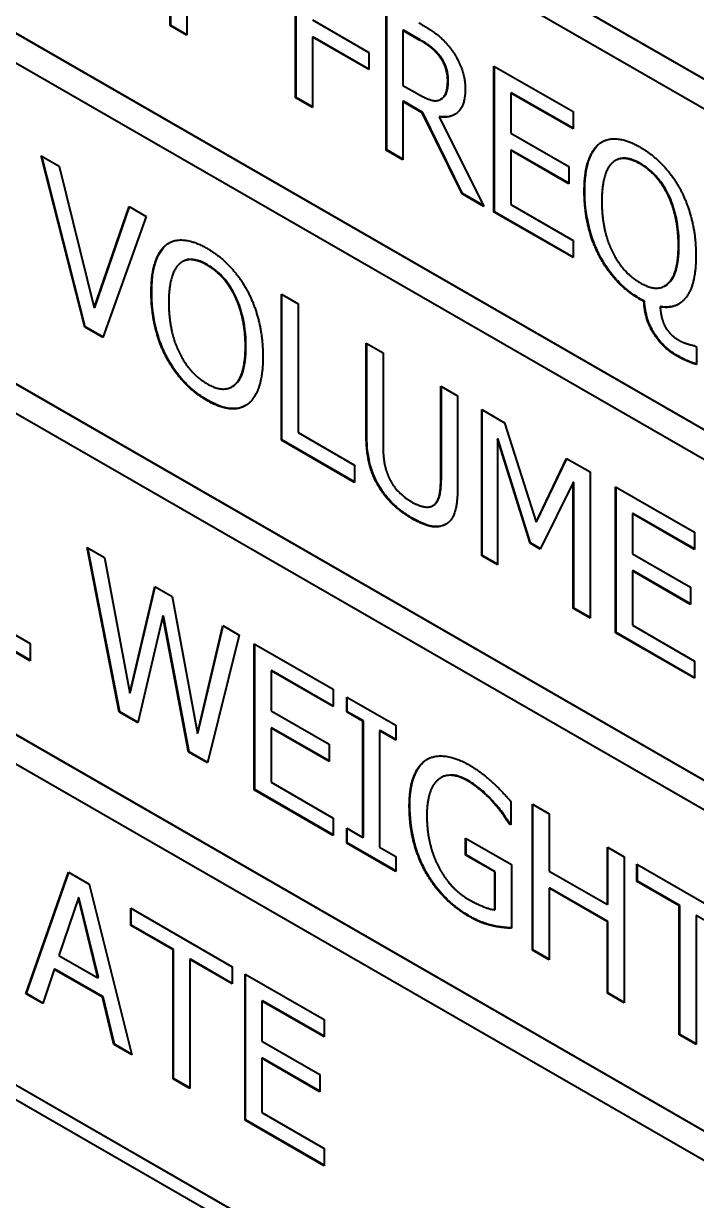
# Model space of a CAD drawing. Header units: millimetres. Extents: x 0 to 4756, y 0 to 3364.
# Drawn here: x 3933.24 to 3937.95, y 2676.1 to 2684.33 of the extents above; entities that cross this region are included whole.
import ezdxf

# ---------------------------------------------------------------- set-up
doc = ezdxf.new("R2010")
doc.units = ezdxf.units.MM
doc.header["$LTSCALE"] = 4
doc.layers.add('가시적인 것(ISO)', color=3, linetype='Continuous', lineweight=40)
doc.layers.add('가시적인 좁은 것(ISO)', color=3, linetype='Continuous', lineweight=35)

msp = doc.modelspace()

# ---------------------------------------------------------------- linework, layer by layer
at = {"layer": '가시적인 것(ISO)'}
for p, q in [((3944.7868, 2680.0339), (3929.0537, 2689.094)), ((3929.0572, 2689.096), (3944.7868, 2680.0379)), ((3929.0537, 2688.8896), (3944.7868, 2679.8295)), ((3944.7868, 2677.5812), (3929.0537, 2686.6413)), ((3929.0572, 2686.6434), (3944.7868, 2677.5853)), ((3929.0537, 2686.4369), (3944.7868, 2677.3768)), ((3935.144, 2683.8116), (3935.144, 2684.8335)), ((3935.1475, 2683.8137), (3935.1475, 2684.8315)), ((3934.2666, 2684.3169), (3934.2666, 2684.755)), ((3934.2701, 2684.3189), (3934.2701, 2684.757)), ((3934.384, 2684.7014), (3934.384, 2684.2493)), ((3935.7779, 2683.4466), (3935.7779, 2684.4685)), ((3935.7814, 2683.4486), (3935.7814, 2684.4665)), ((3934.2701, 2684.3189), (3934.2666, 2684.3169)), ((3934.384, 2684.2493), (3934.2666, 2684.3169)), ((3934.384, 2684.2533), (3934.2701, 2684.3189)), ((3935.2615, 2684.3568), (3935.6554, 2684.1299)), ((3935.265, 2684.2379), (3935.2615, 2684.2359)), ((3935.6554, 2684.009), (3935.2615, 2684.2359)), ((3935.2615, 2684.2359), (3935.2615, 2683.744)), ((3935.6554, 2684.0131), (3935.265, 2684.2379)), ((3935.8989, 2684.2853), (3935.8954, 2684.2833)), ((3936.0121, 2684.216), (3935.8954, 2684.2833)), ((3935.8954, 2684.2833), (3935.8954, 2683.899)), ((3936.0157, 2684.2181), (3935.8989, 2684.2853)), ((3944.7868, 2675.1286), (3929.0537, 2684.1887)), ((3929.0572, 2684.1907), (3944.7868, 2675.1327)), ((3935.6554, 2684.1299), (3935.6554, 2684.009)), ((3929.0537, 2683.9843), (3944.7868, 2674.9242)), ((3936.5321, 2683.0122), (3936.5321, 2684.0342)), ((3936.5321, 2684.0342), (3937.0851, 2683.7157)), ((3936.5357, 2683.0143), (3936.5357, 2684.0321)), ((3935.8954, 2683.899), (3935.9985, 2683.8396)), ((3935.1475, 2683.8137), (3935.144, 2683.8116)), ((3935.2615, 2683.744), (3935.144, 2683.8116)), ((3935.2615, 2683.748), (3935.1475, 2683.8137)), ((3936.1582, 2683.8006), (3936.1581, 2683.8005)), ((3936.1646, 2683.8042), (3936.1611, 2683.8022)), ((3936.6531, 2683.8477), (3936.6496, 2683.8456)), ((3937.0851, 2683.5948), (3936.6496, 2683.8456)), ((3936.6496, 2683.8456), (3936.6496, 2683.5657)), ((3937.0851, 2683.5989), (3936.6531, 2683.8477)), ((3935.8989, 2683.7876), (3935.8954, 2683.7855)), ((3936.03, 2683.708), (3935.8954, 2683.7855)), ((3935.8954, 2683.7855), (3935.8954, 2683.3789)), ((3936.0336, 2683.71), (3935.8989, 2683.7876)), ((3937.0851, 2683.7157), (3937.0851, 2683.5948)), ((3936.0336, 2683.71), (3936.03, 2683.708)), ((3936.3094, 2683.1405), (3936.03, 2683.708)), ((3936.3129, 2683.1426), (3936.0336, 2683.71)), ((3936.151, 2683.6805), (3936.1475, 2683.6785)), ((3936.1475, 2683.6785), (3936.4619, 2683.0527)), ((3936.6496, 2683.5657), (3937.0557, 2683.3318)), ((3933.6685, 2682.2087), (3933.3641, 2683.4059)), ((3933.3641, 2683.4059), (3933.4901, 2683.3333)), ((3933.672, 2682.2107), (3933.3688, 2683.4032)), ((3935.7814, 2683.4486), (3935.7779, 2683.4466)), ((3935.8954, 2683.3789), (3935.7779, 2683.4466)), ((3935.8954, 2683.383), (3935.7814, 2683.4486)), ((3936.6531, 2683.4468), (3936.6496, 2683.4448)), ((3937.0557, 2683.2109), (3936.6496, 2683.4448)), ((3936.6496, 2683.4448), (3936.6496, 2683.0655)), ((3937.0557, 2683.215), (3936.6531, 2683.4468)), ((3933.4901, 2683.3333), (3933.7351, 2682.3434)), ((3937.0557, 2683.3318), (3937.0557, 2683.2109)), ((3937.3851, 2683.375), (3937.3815, 2683.373)), ((3936.3129, 2683.1426), (3936.3094, 2683.1405)), ((3936.4619, 2683.0527), (3936.3094, 2683.1405)), ((3936.4591, 2683.0584), (3936.3129, 2683.1426)), ((3936.6496, 2683.0655), (3937.0851, 2682.8147)), ((3933.7351, 2682.3434), (3933.98, 2683.0512)), ((3933.7386, 2682.3454), (3933.9824, 2683.0498)), ((3934.0997, 2682.9823), (3933.7953, 2682.1357)), ((3933.98, 2683.0512), (3934.0997, 2682.9823)), ((3936.5357, 2683.0143), (3936.5321, 2683.0122)), ((3937.0851, 2682.6938), (3936.5321, 2683.0122)), ((3937.0851, 2682.6979), (3936.5357, 2683.0143)), ((3937.0851, 2682.8147), (3937.0851, 2682.6938)), ((3934.2436, 2682.7867), (3934.2401, 2682.7847)), ((3934.3552, 2682.6672), (3934.3517, 2682.6651)), ((3937.7319, 2682.4986), (3937.7284, 2682.4966)), ((3935.0444, 2681.4163), (3935.0444, 2682.4382)), ((3935.0444, 2682.4382), (3935.1619, 2682.3706)), ((3935.048, 2681.4183), (3935.048, 2682.4362)), ((3937.5815, 2682.3864), (3937.5543, 2682.4021)), ((3937.585, 2682.3885), (3937.5578, 2682.4041)), ((3933.7386, 2682.3454), (3933.7351, 2682.3434)), ((3935.1619, 2682.3706), (3935.1619, 2681.4696)), ((3937.585, 2682.3885), (3937.5815, 2682.3864)), ((3937.6982, 2682.3523), (3937.6947, 2682.3502)), ((3933.672, 2682.2107), (3933.6685, 2682.2087)), ((3933.7953, 2682.1357), (3933.6685, 2682.2087)), ((3933.7965, 2682.139), (3933.672, 2682.2107)), ((3935.6382, 2681.4586), (3935.6382, 2682.0963)), ((3935.6382, 2682.0963), (3935.7557, 2682.0287)), ((3935.6418, 2681.4607), (3935.6418, 2682.0943)), ((3937.9325, 2682.0791), (3937.9482, 2682.0701)), ((3937.9482, 2682.0701), (3937.9482, 2681.9467)), ((3935.7557, 2682.0287), (3935.7557, 2681.391)), ((3934.7024, 2681.7923), (3934.6989, 2681.7903)), ((3936.1604, 2681.1546), (3936.1604, 2681.7956)), ((3936.1604, 2681.7956), (3936.2779, 2681.728)), ((3936.1639, 2681.1567), (3936.1639, 2681.7936)), ((3944.7868, 2672.6759), (3929.0537, 2681.736)), ((3929.0572, 2681.7381), (3944.7868, 2672.68)), ((3936.2779, 2681.728), (3936.2779, 2681.0903)), ((3936.4462, 2681.631), (3936.6066, 2681.5386)), ((3936.4462, 2680.6091), (3936.4462, 2681.631)), ((3936.4497, 2680.6111), (3936.4497, 2681.629)), ((3929.0537, 2681.5317), (3944.7868, 2672.4716)), ((3936.6066, 2681.5386), (3936.8272, 2680.8427)), ((3935.048, 2681.4183), (3935.0444, 2681.4163)), ((3935.5566, 2681.1214), (3935.0444, 2681.4163)), ((3935.5566, 2681.1255), (3935.048, 2681.4183)), ((3935.1619, 2681.4696), (3935.5566, 2681.2423)), ((3936.5593, 2681.4283), (3936.5558, 2681.4263)), ((3936.7843, 2680.696), (3936.5558, 2681.4263)), ((3936.5558, 2681.4263), (3936.5558, 2680.546)), ((3936.7878, 2680.698), (3936.5593, 2681.4283)), ((3936.8272, 2680.8427), (3937.0407, 2681.2887)), ((3936.8308, 2680.8447), (3937.0427, 2681.2875)), ((3937.0407, 2681.2887), (3937.204, 2681.1946)), ((3935.5566, 2681.2423), (3935.5566, 2681.1214)), ((3937.204, 2681.1946), (3937.204, 2680.1727)), ((3937.0865, 2681.1207), (3936.8559, 2680.6547)), ((3937.0901, 2681.1227), (3937.0865, 2681.1207)), ((3937.0865, 2680.2403), (3937.0865, 2681.1207)), ((3937.0901, 2680.2424), (3937.0901, 2681.1227)), ((3937.3831, 2680.0696), (3937.3831, 2681.0915)), ((3937.3831, 2681.0915), (3937.936, 2680.7731)), ((3937.3866, 2680.0716), (3937.3866, 2681.0895)), ((3936.1081, 2680.9606), (3936.1045, 2680.9585)), ((3936.8308, 2680.8447), (3936.8272, 2680.8427)), ((3937.5041, 2680.905), (3937.5005, 2680.903)), ((3937.936, 2680.6522), (3937.5005, 2680.903)), ((3937.5005, 2680.903), (3937.5005, 2680.623)), ((3937.936, 2680.6562), (3937.5041, 2680.905)), ((3937.936, 2680.7731), (3937.936, 2680.6522)), ((3936.7878, 2680.698), (3936.7843, 2680.696)), ((3936.8559, 2680.6547), (3936.7843, 2680.696)), ((3936.8575, 2680.6579), (3936.7878, 2680.698)), ((3933.9106, 2679.5144), (3933.6849, 2680.6663)), ((3933.6849, 2680.6663), (3933.806, 2680.5966)), ((3933.9141, 2679.5165), (3933.6894, 2680.6637)), ((3933.806, 2680.5966), (3933.9836, 2679.6471)), ((3936.4497, 2680.6111), (3936.4462, 2680.6091)), ((3936.5558, 2680.546), (3936.4462, 2680.6091)), ((3936.5558, 2680.5501), (3936.4497, 2680.6111)), ((3937.5005, 2680.623), (3937.9067, 2680.3892)), ((3937.5041, 2680.5042), (3937.5005, 2680.5021)), ((3937.9067, 2680.2683), (3937.5005, 2680.5021)), ((3937.5005, 2680.5021), (3937.5005, 2680.1228)), ((3937.9067, 2680.2723), (3937.5041, 2680.5042)), ((3933.9836, 2679.6471), (3934.1598, 2680.3928)), ((3933.9872, 2679.6491), (3934.1625, 2680.3913)), ((3934.1598, 2680.3928), (3934.2795, 2680.3239)), ((3937.9067, 2680.3892), (3937.9067, 2680.2683)), ((3934.2795, 2680.3239), (3934.4571, 2679.3645)), ((3932.892, 2680.2219), (3933.2867, 2679.9946)), ((3934.2157, 2680.1867), (3934.0409, 2679.4394)), ((3934.2192, 2680.1888), (3934.2157, 2680.1867)), ((3934.3955, 2679.2352), (3934.2157, 2680.1867)), ((3934.399, 2679.2372), (3934.2192, 2680.1888)), ((3937.0901, 2680.2424), (3937.0865, 2680.2403)), ((3937.204, 2680.1727), (3937.0865, 2680.2403)), ((3937.204, 2680.1768), (3937.0901, 2680.2424)), ((3933.2867, 2679.8737), (3932.7746, 2680.1686)), ((3933.2867, 2679.8778), (3932.7781, 2680.1706)), ((3934.4571, 2679.3645), (3934.634, 2680.1198)), ((3934.4606, 2679.3665), (3934.6367, 2680.1182)), ((3934.634, 2680.1198), (3934.7493, 2680.0533)), ((3937.5005, 2680.1228), (3937.936, 2679.8721)), ((3934.7493, 2680.0533), (3934.5273, 2679.1593)), ((3937.3866, 2680.0716), (3937.3831, 2680.0696)), ((3937.936, 2679.7511), (3937.3831, 2680.0696)), ((3937.936, 2679.7552), (3937.3866, 2680.0716)), ((3933.2867, 2679.9946), (3933.2867, 2679.8737)), ((3934.8546, 2678.9708), (3934.8546, 2679.9927)), ((3934.8546, 2679.9927), (3935.4076, 2679.6743)), ((3934.8582, 2678.9728), (3934.8582, 2679.9907)), ((3937.936, 2679.8721), (3937.936, 2679.7511)), ((3934.9756, 2679.8062), (3934.9721, 2679.8042)), ((3935.4076, 2679.5534), (3934.9721, 2679.8042)), ((3934.9721, 2679.8042), (3934.9721, 2679.5242)), ((3935.4076, 2679.5574), (3934.9756, 2679.8062)), ((3933.9872, 2679.6491), (3933.9836, 2679.6471)), ((3935.4076, 2679.6743), (3935.4076, 2679.5534)), ((3935.5021, 2679.5155), (3935.5021, 2679.6198)), ((3935.5021, 2679.6198), (3935.8445, 2679.4227)), ((3935.5057, 2679.5175), (3935.5057, 2679.6178)), ((3934.9721, 2679.5242), (3935.3782, 2679.2904)), ((3935.5057, 2679.5175), (3935.5021, 2679.5155)), ((3935.6181, 2679.4528), (3935.5057, 2679.5175)), ((3933.9141, 2679.5165), (3933.9106, 2679.5144)), ((3934.0409, 2679.4394), (3933.9106, 2679.5144)), ((3934.0418, 2679.4429), (3933.9141, 2679.5165)), ((3935.6146, 2679.4507), (3935.5021, 2679.5155)), ((3935.6181, 2679.4528), (3935.6146, 2679.4507)), ((3935.6146, 2678.6375), (3935.6146, 2679.4507)), ((3935.6181, 2678.6395), (3935.6181, 2679.4528)), ((3934.4606, 2679.3665), (3934.4571, 2679.3645)), ((3934.9756, 2679.4054), (3934.9721, 2679.4033)), ((3934.9721, 2679.4033), (3934.9721, 2679.024)), ((3935.3782, 2679.1695), (3934.9721, 2679.4033)), ((3935.3782, 2679.1735), (3934.9756, 2679.4054)), ((3935.7356, 2679.3851), (3935.7321, 2679.3831)), ((3935.8445, 2679.3183), (3935.7321, 2679.3831)), ((3935.7321, 2679.3831), (3935.7321, 2678.5698)), ((3935.8445, 2679.3224), (3935.7356, 2679.3851)), ((3935.8445, 2679.4227), (3935.8445, 2679.3183)), ((3944.7868, 2670.2233), (3929.0537, 2679.2834)), ((3929.0572, 2679.2854), (3944.7868, 2670.2274)), ((3935.3782, 2679.2904), (3935.3782, 2679.1695)), ((3944.8752, 2670.0702), (3928.9653, 2679.2321)), ((3934.399, 2679.2372), (3934.3955, 2679.2352)), ((3934.5273, 2679.1593), (3934.3955, 2679.2352)), ((3934.5282, 2679.1628), (3934.399, 2679.2372)), ((3934.9721, 2679.024), (3935.4076, 2678.7733)), ((3936.1644, 2679.0574), (3936.1608, 2679.0554)), ((3934.8582, 2678.9728), (3934.8546, 2678.9708)), ((3935.4076, 2678.6523), (3934.8546, 2678.9708)), ((3935.4076, 2678.6564), (3934.8582, 2678.9728)), ((3936.5321, 2678.8834), (3936.5286, 2678.8813)), ((3936.6503, 2678.8891), (3936.6503, 2678.7251)), ((3936.8015, 2677.8497), (3936.8015, 2678.8716)), ((3936.8015, 2678.8716), (3936.9189, 2678.804)), ((3936.805, 2677.8517), (3936.805, 2678.8696)), ((3936.9189, 2678.804), (3936.9189, 2678.4031)), ((3935.4076, 2678.7733), (3935.4076, 2678.6523)), ((3935.5021, 2678.5979), (3935.5021, 2678.7022)), ((3935.5021, 2678.7022), (3935.6146, 2678.6375)), ((3935.5057, 2678.5999), (3935.5057, 2678.7002)), ((3936.6438, 2678.7329), (3936.6403, 2678.7309)), ((3936.6503, 2678.7251), (3936.6403, 2678.7309)), ((3936.6503, 2678.7292), (3936.6438, 2678.7329)), ((3935.6181, 2678.6395), (3935.6146, 2678.6375)), ((3936.333, 2678.5145), (3936.333, 2678.6337)), ((3936.333, 2678.6337), (3936.6539, 2678.4489)), ((3936.3365, 2678.5165), (3936.3365, 2678.6317)), ((3935.5057, 2678.5999), (3935.5021, 2678.5979)), ((3935.8445, 2678.4007), (3935.5021, 2678.5979)), ((3935.8445, 2678.4048), (3935.5057, 2678.5999)), ((3935.7321, 2678.5698), (3935.8445, 2678.5051)), ((3937.3258, 2678.1689), (3937.3258, 2678.5697)), ((3937.3258, 2678.5697), (3937.4432, 2678.502)), ((3937.3293, 2678.1709), (3937.3293, 2678.5676)), ((3935.8445, 2678.5051), (3935.8445, 2678.4007)), ((3936.3365, 2678.5165), (3936.333, 2678.5145)), ((3936.5379, 2678.3965), (3936.333, 2678.5145)), ((3936.5414, 2678.3985), (3936.3365, 2678.5165)), ((3936.6539, 2678.4489), (3936.6539, 2678.0025)), ((3937.4432, 2678.502), (3937.4432, 2677.4801)), ((3937.5321, 2678.33), (3937.5321, 2678.4509)), ((3937.5321, 2678.4509), (3938.2426, 2678.0417)), ((3937.5356, 2678.332), (3937.5356, 2678.4488)), ((3933.2566, 2677.5439), (3933.5546, 2678.3942)), ((3933.2601, 2677.5459), (3933.5569, 2678.3929)), ((3933.5546, 2678.3942), (3933.6993, 2678.3109)), ((3936.5414, 2678.3985), (3936.5379, 2678.3965)), ((3936.5379, 2678.1323), (3936.5379, 2678.3965)), ((3936.5414, 2678.1343), (3936.5414, 2678.3985)), ((3936.9189, 2678.4031), (3937.3258, 2678.1689)), ((3933.6993, 2678.3109), (3933.9972, 2677.1174)), ((3936.9225, 2678.2843), (3936.9189, 2678.2822)), ((3937.3258, 2678.0479), (3936.9189, 2678.2822)), ((3936.9189, 2678.2822), (3936.9189, 2677.782)), ((3937.3293, 2678.05), (3936.9225, 2678.2843)), ((3937.5356, 2678.332), (3937.5321, 2678.33)), ((3937.8286, 2678.1592), (3937.5321, 2678.33)), ((3937.8321, 2678.1612), (3937.5356, 2678.332)), ((3933.6241, 2678.2151), (3933.488, 2677.8123)), ((3933.6276, 2678.2171), (3933.6241, 2678.2151)), ((3933.7609, 2677.6551), (3933.6241, 2678.2151)), ((3933.7644, 2677.6572), (3933.6276, 2678.2171)), ((3933.9908, 2678.0221), (3933.9908, 2678.143)), ((3933.9908, 2678.143), (3934.7013, 2677.7338)), ((3933.9943, 2678.0241), (3933.9943, 2678.141)), ((3936.5414, 2678.1343), (3936.5379, 2678.1323)), ((3937.3293, 2678.1709), (3937.3258, 2678.1689)), ((3937.8321, 2678.1612), (3937.8286, 2678.1592)), ((3937.8286, 2677.2582), (3937.8286, 2678.1592)), ((3937.8321, 2677.2602), (3937.8321, 2678.1612)), ((3937.3293, 2678.05), (3937.3258, 2678.0479)), ((3937.3258, 2677.5477), (3937.3258, 2678.0479)), ((3937.3293, 2677.5498), (3937.3293, 2678.05)), ((3937.9496, 2678.0936), (3937.9461, 2678.0916)), ((3937.9461, 2678.0916), (3937.9461, 2677.1905)), ((3938.2426, 2677.9208), (3937.9461, 2678.0916)), ((3933.9943, 2678.0241), (3933.9908, 2678.0221)), ((3934.2873, 2677.8513), (3933.9908, 2678.0221)), ((3934.2909, 2677.8534), (3933.9943, 2678.0241)), ((3933.488, 2677.8123), (3933.7609, 2677.6551)), ((3934.2909, 2677.8534), (3934.2873, 2677.8513)), ((3934.2873, 2676.9503), (3934.2873, 2677.8513)), ((3934.2909, 2676.9524), (3934.2909, 2677.8534)), ((3936.805, 2677.8517), (3936.8015, 2677.8497)), ((3936.9189, 2677.782), (3936.8015, 2677.8497)), ((3936.9189, 2677.7861), (3936.805, 2677.8517)), ((3933.4557, 2677.7149), (3933.3755, 2677.4754)), ((3933.4593, 2677.717), (3933.4557, 2677.7149)), ((3933.7931, 2677.5206), (3933.4557, 2677.7149)), ((3933.7966, 2677.5227), (3933.4593, 2677.717)), ((3934.4083, 2677.7857), (3934.4048, 2677.7837)), ((3934.4048, 2677.7837), (3934.4048, 2676.8827)), ((3934.7013, 2677.6129), (3934.4048, 2677.7837)), ((3934.7013, 2677.617), (3934.4083, 2677.7857)), ((3934.7013, 2677.7338), (3934.7013, 2677.6129)), ((3933.7644, 2677.6572), (3933.7609, 2677.6551)), ((3934.7909, 2676.6604), (3934.7909, 2677.6823)), ((3934.7909, 2677.6823), (3935.3438, 2677.3639)), ((3934.7944, 2676.6624), (3934.7944, 2677.6803)), ((3933.2601, 2677.5459), (3933.2566, 2677.5439)), ((3933.3755, 2677.4754), (3933.2566, 2677.5439)), ((3933.3767, 2677.4788), (3933.2601, 2677.5459)), ((3937.3293, 2677.5498), (3937.3258, 2677.5477)), ((3937.4432, 2677.4801), (3937.3258, 2677.5477)), ((3937.4432, 2677.4842), (3937.3293, 2677.5498)), ((3933.7966, 2677.5227), (3933.7931, 2677.5206)), ((3933.8733, 2677.1887), (3933.7931, 2677.5206)), ((3933.8769, 2677.1908), (3933.7966, 2677.5227)), ((3934.9119, 2677.4958), (3934.9083, 2677.4937)), ((3935.3438, 2677.2429), (3934.9083, 2677.4937)), ((3934.9083, 2677.4937), (3934.9083, 2677.2138)), ((3935.3438, 2677.247), (3934.9119, 2677.4958)), ((3935.3438, 2677.3639), (3935.3438, 2677.2429)), ((3934.9083, 2677.2138), (3935.3145, 2676.9799)), ((3937.8321, 2677.2602), (3937.8286, 2677.2582)), ((3937.9461, 2677.1905), (3937.8286, 2677.2582)), ((3937.9461, 2677.1946), (3937.8321, 2677.2602)), ((3933.8769, 2677.1908), (3933.8733, 2677.1887)), ((3933.9972, 2677.1174), (3933.8733, 2677.1887)), ((3933.9961, 2677.1221), (3933.8769, 2677.1908)), ((3934.9119, 2677.0949), (3934.9083, 2677.0929)), ((3935.3145, 2676.859), (3934.9083, 2677.0929)), ((3934.9083, 2677.0929), (3934.9083, 2676.7136)), ((3935.3145, 2676.8631), (3934.9119, 2677.0949)), ((3935.3145, 2676.9799), (3935.3145, 2676.859)), ((3934.2909, 2676.9524), (3934.2873, 2676.9503)), ((3934.4048, 2676.8827), (3934.2873, 2676.9503)), ((3934.4048, 2676.8868), (3934.2909, 2676.9524)), ((3934.7944, 2676.6624), (3934.7909, 2676.6604)), ((3935.3438, 2676.3419), (3934.7909, 2676.6604)), ((3935.3438, 2676.346), (3934.7944, 2676.6624)), ((3934.9083, 2676.7136), (3935.3438, 2676.4628)), ((3935.3438, 2676.4628), (3935.3438, 2676.3419))]:
    msp.add_line(p, q, dxfattribs=at)
for points, degree in [([(3936.0057, 2684.3373), (3936.0816, 2684.2936), (3936.184, 2684.2156), (3936.2306, 2684.154)], 2), ([(3936.1525, 2684.1004), (3936.1274, 2684.1339), (3936.0608, 2684.188), (3936.0121, 2684.216)], 2), ([(3936.2306, 2684.154), (3936.2771, 2684.0924), (3936.3309, 2683.953), (3936.3309, 2683.8726)], 2), ([(3936.2084, 2683.9324), (3936.2084, 2683.9771), (3936.1812, 2684.0615), (3936.1525, 2684.1004)], 2), ([(3936.1582, 2683.8006), (3936.184, 2683.8139), (3936.2084, 2683.8794), (3936.2084, 2683.9324)], 2), ([(3935.9985, 2683.8396), (3936.0494, 2683.8103), (3936.1303, 2683.7844), (3936.1582, 2683.8006)], 2), ([(3936.3309, 2683.8726), (3936.3309, 2683.7608), (3936.232, 2683.6662), (3936.1475, 2683.6785)], 2), ([(3937.1639, 2683.1586), (3937.1639, 2683.2878), (3937.219, 2683.4514), (3937.2699, 2683.4917)], 2), ([(3937.2699, 2683.4917), (3937.3215, 2683.5308), (3937.4654, 2683.5182), (3937.5543, 2683.4671)], 2), ([(3937.2734, 2683.4938), (3937.2785, 2683.4976), (3937.2837, 2683.5011), (3937.2891, 2683.5043)], 3), ([(3937.555, 2683.3491), (3937.4912, 2683.3858), (3937.3952, 2683.3897), (3937.3587, 2683.3561)], 2), ([(3937.5543, 2683.4671), (3937.6445, 2683.4151), (3937.7892, 2683.2589), (3937.8393, 2683.1638)], 2), ([(3937.3587, 2683.3561), (3937.3236, 2683.3241), (3937.2864, 2683.1874), (3937.2864, 2683.088)], 2), ([(3937.7505, 2683.1305), (3937.7154, 2683.2037), (3937.6166, 2683.3136), (3937.555, 2683.3491)], 2), ([(3937.2692, 2682.7054), (3937.2183, 2682.8026), (3937.1639, 2683.0327), (3937.1639, 2683.1586)], 2), ([(3937.8393, 2683.1638), (3937.8895, 2683.0679), (3937.9453, 2682.8361), (3937.9453, 2682.7086)], 2), ([(3937.2864, 2683.088), (3937.2864, 2682.8868), (3937.4325, 2682.5882), (3937.555, 2682.5176)], 2), ([(3937.8229, 2682.7791), (3937.8229, 2682.881), (3937.7849, 2683.0593), (3937.7505, 2683.1305)], 2), ([(3934.2401, 2682.7847), (3934.2916, 2682.8229), (3934.4356, 2682.8104), (3934.5244, 2682.7592)], 2), ([(3934.134, 2682.4515), (3934.134, 2682.5799), (3934.1892, 2682.7436), (3934.2401, 2682.7847)], 2), ([(3934.2436, 2682.7867), (3934.2482, 2682.7902), (3934.253, 2682.7933), (3934.2579, 2682.7962)], 3), ([(3934.5244, 2682.7592), (3934.6147, 2682.7073), (3934.7594, 2682.5511), (3934.8095, 2682.4568)], 2), ([(3937.555, 2682.5176), (3937.6775, 2682.4471), (3937.8229, 2682.5779), (3937.8229, 2682.7791)], 2), ([(3934.3289, 2682.6482), (3934.2938, 2682.6163), (3934.2565, 2682.4804), (3934.2565, 2682.381)], 2), ([(3934.5251, 2682.6412), (3934.4614, 2682.6779), (3934.3654, 2682.6819), (3934.3289, 2682.6482)], 2), ([(3937.5543, 2682.4021), (3937.4647, 2682.4537), (3937.3208, 2682.607), (3937.2692, 2682.7054)], 2), ([(3937.9453, 2682.7086), (3937.9453, 2682.5098), (3937.8114, 2682.3286), (3937.6947, 2682.3502)], 2), ([(3934.7207, 2682.4226), (3934.6856, 2682.4958), (3934.5867, 2682.6057), (3934.5251, 2682.6412)], 2), ([(3934.2393, 2681.9975), (3934.1885, 2682.0947), (3934.134, 2682.3257), (3934.134, 2682.4515)], 2), ([(3934.793, 2682.0721), (3934.793, 2682.1731), (3934.7551, 2682.3515), (3934.7207, 2682.4226)], 2), ([(3934.8095, 2682.4568), (3934.8596, 2682.36), (3934.9155, 2682.1291), (3934.9155, 2682.0015)], 2), ([(3934.2565, 2682.381), (3934.2565, 2682.1798), (3934.4027, 2681.882), (3934.5251, 2681.8114)], 2), ([(3937.8107, 2682.0068), (3937.7111, 2682.0642), (3937.5872, 2682.2639), (3937.5815, 2682.3864)], 2), ([(3937.6947, 2682.3502), (3937.6975, 2682.3105), (3937.7147, 2682.2393), (3937.7283, 2682.2141)], 2), ([(3937.7283, 2682.2141), (3937.7448, 2682.1831), (3937.7899, 2682.1372), (3937.83, 2682.1141)], 2), ([(3934.5251, 2681.8114), (3934.6476, 2681.7409), (3934.793, 2681.8708), (3934.793, 2682.0721)], 2), ([(3937.83, 2682.1141), (3937.8537, 2682.1005), (3937.9181, 2682.0808), (3937.9325, 2682.0791)], 2), ([(3934.5244, 2681.6942), (3934.4349, 2681.7458), (3934.2916, 2681.8987), (3934.2393, 2681.9975)], 2), ([(3934.9155, 2682.0015), (3934.9155, 2681.8773), (3934.8611, 2681.7074), (3934.8095, 2681.6692)], 2), ([(3937.9482, 2681.9467), (3937.916, 2681.9561), (3937.8458, 2681.9866), (3937.8107, 2682.0068)], 2), ([(3934.8095, 2681.6692), (3934.7551, 2681.6293), (3934.6111, 2681.6443), (3934.5244, 2681.6942)], 2), ([(3935.7227, 2681.0986), (3935.6762, 2681.1784), (3935.6382, 2681.3493), (3935.6382, 2681.4586)], 2), ([(3935.7557, 2681.391), (3935.7557, 2681.3198), (3935.7715, 2681.2146), (3935.7937, 2681.1629)], 2), ([(3935.9577, 2680.8689), (3935.8796, 2680.9138), (3935.7636, 2681.0279), (3935.7227, 2681.0986)], 2), ([(3935.7937, 2681.1629), (3935.8173, 2681.1079), (3935.899, 2681.0186), (3935.9577, 2680.9848)], 2), ([(3936.1224, 2680.9736), (3936.1446, 2680.9997), (3936.1604, 2681.0859), (3936.1604, 2681.1546)], 2), ([(3936.2779, 2681.0903), (3936.2779, 2680.9835), (3936.2406, 2680.8525), (3936.1933, 2680.8276)], 2), ([(3935.9577, 2680.9848), (3936.0128, 2680.9531), (3936.0988, 2680.9458), (3936.1224, 2680.9736)], 2), ([(3936.1081, 2680.9606), (3936.1147, 2680.9644), (3936.1207, 2680.9694), (3936.126, 2680.9756)], 3), ([(3936.1933, 2680.8276), (3936.1511, 2680.8039), (3936.0393, 2680.8218), (3935.9577, 2680.8689)], 2), ([(3936.1988, 2680.8307), (3936.1982, 2680.8303), (3936.1975, 2680.83), (3936.1969, 2680.8296)], 3), ([(3936.0558, 2679.1793), (3936.1095, 2679.2154), (3936.2671, 2679.1975), (3936.3609, 2679.1435)], 2), ([(3935.9398, 2678.8577), (3935.9398, 2678.9811), (3935.9999, 2679.1419), (3936.0558, 2679.1793)], 2), ([(3936.0594, 2679.1813), (3936.0619, 2679.183), (3936.0645, 2679.1847), (3936.0672, 2679.1862)], 3), ([(3936.3609, 2679.1435), (3936.4061, 2679.1175), (3936.4877, 2679.0556), (3936.525, 2679.0209)], 2), ([(3936.3473, 2679.0337), (3936.2198, 2679.1072), (3936.0623, 2678.976), (3936.0623, 2678.7913)], 2), ([(3936.5286, 2678.8813), (3936.4927, 2678.9227), (3936.4003, 2679.0032), (3936.3473, 2679.0337)], 2), ([(3936.525, 2679.0209), (3936.5551, 2678.9936), (3936.6281, 2678.9151), (3936.6503, 2678.8891)], 2), ([(3936.6403, 2678.7309), (3936.6181, 2678.766), (3936.5715, 2678.8334), (3936.5286, 2678.8813)], 2), ([(3936.0551, 2678.3929), (3935.9992, 2678.493), (3935.9398, 2678.7277), (3935.9398, 2678.8577)], 2), ([(3936.0623, 2678.7913), (3936.0623, 2678.6886), (3936.1038, 2678.5106), (3936.1432, 2678.4349)], 2), ([(3936.3602, 2678.0839), (3936.2664, 2678.1379), (3936.111, 2678.2937), (3936.0551, 2678.3929)], 2), ([(3936.1432, 2678.4349), (3936.1812, 2678.3601), (3936.2886, 2678.2427), (3936.3559, 2678.204)], 2), ([(3936.3559, 2678.204), (3936.4054, 2678.1755), (3936.5042, 2678.1351), (3936.5379, 2678.1323)], 2), ([(3936.5235, 2678.0196), (3936.4798, 2678.0299), (3936.4097, 2678.0554), (3936.3602, 2678.0839)], 2), ([(3936.6539, 2678.0025), (3936.6317, 2678.0037), (3936.5558, 2678.0119), (3936.5235, 2678.0196)], 2)]:
    msp.add_open_spline(points, degree=degree, dxfattribs=at)
for points, knots in [([(3936.156, 2684.1024), (3936.1383, 2684.1261), (3936.1185, 2684.1461), (3936.0827, 2684.1751), (3936.0579, 2684.1937), (3936.0157, 2684.2181)], [-0.08567867, -0.08567867, -0.08567867, -0.08567867, -0.03584693, -0.03584693, 0, 0, 0, 0]), ([(3936.2119, 2683.9345), (3936.2119, 2683.9522), (3936.2103, 2683.9709), (3936.2031, 2684.0068), (3936.198, 2684.025), (3936.1809, 2684.0649), (3936.1694, 2684.0843), (3936.156, 2684.1024)], [-0.04140128, -0.04140128, -0.04140128, -0.04140128, -0.02640117, -0.02640117, -0.01371049, -0.01371049, 0, 0, 0, 0]), ([(3936.1646, 2683.8042), (3936.172, 2683.8085), (3936.1785, 2683.814), (3936.1906, 2683.8287), (3936.1958, 2683.838), (3936.2062, 2683.866), (3936.2119, 2683.8922), (3936.2119, 2683.9345)], [-0.06705283, -0.06705283, -0.06705283, -0.06705283, -0.05025397, -0.05025397, -0.03103761, -0.03103761, 0, 0, 0, 0]), ([(3936.2579, 2683.6955), (3936.2562, 2683.6946), (3936.2546, 2683.6938), (3936.2234, 2683.6782), (3936.1888, 2683.675), (3936.151, 2683.6805)], [-0.03611455, -0.03611455, -0.03611455, -0.03611455, -0.03422864, -0.03422864, 0, 0, 0, 0]), ([(3937.1674, 2683.1606), (3937.1674, 2683.2804), (3937.1852, 2683.3464), (3937.2169, 2683.4304), (3937.2408, 2683.4679), (3937.2734, 2683.4938)], [-0.07972129, -0.07972129, -0.07972129, -0.07972129, -0.04294628, -0.04294628, 0, 0, 0, 0]), ([(3937.5585, 2683.3511), (3937.5353, 2683.3645), (3937.5119, 2683.3754), (3937.4629, 2683.3901), (3937.4438, 2683.3906), (3937.4139, 2683.3879), (3937.3987, 2683.3829), (3937.3851, 2683.375)], [-0.05013354, -0.05013354, -0.05013354, -0.05013354, -0.03915095, -0.03915095, -0.02635267, -0.02635267, -0.0098448, -0.0098448, -0.0098448, -0.0098448]), ([(3937.7541, 2683.1325), (3937.7417, 2683.1583), (3937.7277, 2683.1831), (3937.696, 2683.2299), (3937.6791, 2683.2509), (3937.6282, 2683.3045), (3937.5937, 2683.3309), (3937.5585, 2683.3511)], [-0.06392344, -0.06392344, -0.06392344, -0.06392344, -0.04668159, -0.04668159, -0.0298476, -0.0298476, 0, 0, 0, 0]), ([(3937.2727, 2682.7074), (3937.2553, 2682.7407), (3937.2404, 2682.7747), (3937.2122, 2682.8513), (3937.2018, 2682.8896), (3937.1748, 2683.0034), (3937.1674, 2683.0848), (3937.1674, 2683.1606)], [-0.09187156, -0.09187156, -0.09187156, -0.09187156, -0.0756208, -0.0756208, -0.05564972, -0.05564972, 0, 0, 0, 0]), ([(3937.8264, 2682.7811), (3937.8264, 2682.8684), (3937.816, 2682.9404), (3937.7896, 2683.0455), (3937.7747, 2683.0898), (3937.7541, 2683.1325)], [-0.06971945, -0.06971945, -0.06971945, -0.06971945, -0.02860009, -0.02860009, 0, 0, 0, 0]), ([(3934.1376, 2682.4536), (3934.1376, 2682.5717), (3934.1551, 2682.6368), (3934.186, 2682.721), (3934.2103, 2682.7598), (3934.2436, 2682.7867)], [-0.07927906, -0.07927906, -0.07927906, -0.07927906, -0.04411855, -0.04411855, 0, 0, 0, 0]), ([(3937.7319, 2682.4986), (3937.735, 2682.5004), (3937.738, 2682.5023), (3937.7707, 2682.5252), (3937.7882, 2682.5566), (3937.8197, 2682.6404), (3937.8264, 2682.7108), (3937.8264, 2682.7811)], [-0.08206218, -0.08206218, -0.08206218, -0.08206218, -0.07931555, -0.07931555, -0.05162089, -0.05162089, 0, 0, 0, 0]), ([(3934.5287, 2682.6433), (3934.5054, 2682.6566), (3934.4821, 2682.6675), (3934.4331, 2682.6822), (3934.414, 2682.6827), (3934.384, 2682.6801), (3934.3689, 2682.675), (3934.3552, 2682.6672)], [-0.05013354, -0.05013354, -0.05013354, -0.05013354, -0.03915095, -0.03915095, -0.02635267, -0.02635267, -0.0098448, -0.0098448, -0.0098448, -0.0098448]), ([(3937.5578, 2682.4041), (3937.5256, 2682.4227), (3937.4934, 2682.4446), (3937.4325, 2682.495), (3937.4042, 2682.5224), (3937.337, 2682.5996), (3937.3022, 2682.6511), (3937.2727, 2682.7074)], [-0.09081295, -0.09081295, -0.09081295, -0.09081295, -0.06362442, -0.06362442, -0.03821351, -0.03821351, 0, 0, 0, 0]), ([(3934.7242, 2682.4246), (3934.7119, 2682.4504), (3934.6978, 2682.4753), (3934.6661, 2682.522), (3934.6492, 2682.543), (3934.5984, 2682.5966), (3934.5638, 2682.623), (3934.5287, 2682.6433)], [-0.06392344, -0.06392344, -0.06392344, -0.06392344, -0.04668159, -0.04668159, -0.0298476, -0.0298476, 0, 0, 0, 0]), ([(3934.2429, 2681.9996), (3934.2254, 2682.0329), (3934.2106, 2682.0669), (3934.1843, 2682.1385), (3934.1734, 2682.1757), (3934.145, 2682.2961), (3934.1376, 2682.3776), (3934.1376, 2682.4536)], [-0.1025481, -0.1025481, -0.1025481, -0.1025481, -0.0800779, -0.0800779, -0.0557712, -0.0557712, 0, 0, 0, 0]), ([(3934.7966, 2682.0741), (3934.7966, 2682.1581), (3934.7868, 2682.2302), (3934.7597, 2682.3377), (3934.7448, 2682.382), (3934.7242, 2682.4246)], [-0.07129885, -0.07129885, -0.07129885, -0.07129885, -0.02860009, -0.02860009, 0, 0, 0, 0]), ([(3937.8142, 2682.0089), (3937.7797, 2682.0287), (3937.7452, 2682.0544), (3937.6843, 2682.1179), (3937.6645, 2682.1468), (3937.6326, 2682.1988), (3937.6181, 2682.2306), (3937.5933, 2682.3065), (3937.5869, 2682.3488), (3937.585, 2682.3885)], [-0.08174987, -0.08174987, -0.08174987, -0.08174987, -0.06498363, -0.06498363, -0.04986956, -0.04986956, -0.02836084, -0.02836084, 0, 0, 0, 0]), ([(3937.8239, 2682.3686), (3937.8197, 2682.3662), (3937.8153, 2682.364), (3937.7776, 2682.3474), (3937.7399, 2682.3445), (3937.6982, 2682.3523)], [-0.0425681, -0.0425681, -0.0425681, -0.0425681, -0.03738034, -0.03738034, 0, 0, 0, 0]), ([(3934.7024, 2681.7923), (3934.7055, 2681.7941), (3934.7086, 2681.796), (3934.7401, 2681.8181), (3934.7579, 2681.8482), (3934.7899, 2681.9337), (3934.7966, 2682.004), (3934.7966, 2682.0741)], [-0.08391735, -0.08391735, -0.08391735, -0.08391735, -0.08085681, -0.08085681, -0.05145574, -0.05145574, 0, 0, 0, 0]), ([(3934.528, 2681.6963), (3934.4963, 2681.7145), (3934.4646, 2681.7361), (3934.4047, 2681.7853), (3934.377, 2681.8121), (3934.309, 2681.8895), (3934.2733, 2681.9421), (3934.2429, 2681.9996)], [-0.09093446, -0.09093446, -0.09093446, -0.09093446, -0.06411402, -0.06411402, -0.03908731, -0.03908731, 0, 0, 0, 0]), ([(3937.9482, 2681.9498), (3937.9242, 2681.957), (3937.9017, 2681.9659), (3937.8611, 2681.9835), (3937.8377, 2681.9953), (3937.8142, 2682.0089)], [-0.03472397, -0.03472397, -0.03472397, -0.03472397, -0.01992793, -0.01992793, 0, 0, 0, 0]), ([(3934.7947, 2681.6594), (3934.7821, 2681.6524), (3934.7686, 2681.6469), (3934.7262, 2681.636), (3934.7014, 2681.6373), (3934.636, 2681.6441), (3934.5826, 2681.6648), (3934.528, 2681.6963)], [-0.06686054, -0.06686054, -0.06686054, -0.06686054, -0.05988371, -0.05988371, -0.04632861, -0.04632861, 0, 0, 0, 0]), ([(3935.7263, 2681.1006), (3935.7109, 2681.127), (3935.6976, 2681.154), (3935.6717, 2681.2194), (3935.6643, 2681.2497), (3935.646, 2681.3321), (3935.6418, 2681.4007), (3935.6418, 2681.4607)], [-0.06277013, -0.06277013, -0.06277013, -0.06277013, -0.05478899, -0.05478899, -0.04400046, -0.04400046, 0, 0, 0, 0]), ([(3935.9612, 2680.8709), (3935.9334, 2680.8869), (3935.9052, 2680.9054), (3935.8537, 2680.9457), (3935.8302, 2680.9667), (3935.7771, 2681.0235), (3935.7498, 2681.0599), (3935.7263, 2681.1006)], [-0.07265851, -0.07265851, -0.07265851, -0.07265851, -0.04900249, -0.04900249, -0.02818557, -0.02818557, 0, 0, 0, 0]), ([(3936.126, 2680.9756), (3936.1468, 2681.0001), (3936.1534, 2681.0301), (3936.1622, 2681.0783), (3936.1639, 2681.1191), (3936.1639, 2681.1567)], [-0.03963328, -0.03963328, -0.03963328, -0.03963328, -0.02752855, -0.02752855, 0, 0, 0, 0]), ([(3936.1969, 2680.8296), (3936.1829, 2680.8218), (3936.1678, 2680.8166), (3936.1305, 2680.811), (3936.112, 2680.8128), (3936.0559, 2680.8218), (3936.0067, 2680.8447), (3935.9612, 2680.8709)], [-0.06002364, -0.06002364, -0.06002364, -0.06002364, -0.05048049, -0.05048049, -0.03855798, -0.03855798, 0, 0, 0, 0]), ([(3935.9433, 2678.8597), (3935.9433, 2678.9707), (3935.9616, 2679.0369), (3935.9985, 2679.123), (3936.0246, 2679.158), (3936.0594, 2679.1813)], [-0.08477293, -0.08477293, -0.08477293, -0.08477293, -0.04339478, -0.04339478, 0, 0, 0, 0]), ([(3936.3509, 2679.0358), (3936.3317, 2679.0468), (3936.3126, 2679.056), (3936.2759, 2679.0688), (3936.2586, 2679.0728), (3936.2126, 2679.0764), (3936.1869, 2679.0704), (3936.1644, 2679.0574)], [-0.19072632, -0.19072632, -0.19072632, -0.19072632, -0.16422794, -0.16422794, -0.13916, -0.13916, -0.09508178, -0.09508178, -0.09508178, -0.09508178]), ([(3936.5321, 2678.8834), (3936.5008, 2678.9195), (3936.4688, 2678.9486), (3936.4177, 2678.9932), (3936.3843, 2679.0165), (3936.3509, 2679.0358)], [-0.04479022, -0.04479022, -0.04479022, -0.04479022, -0.02837861, -0.02837861, 0, 0, 0, 0]), ([(3936.0586, 2678.395), (3936.0396, 2678.429), (3936.0233, 2678.4638), (3935.9921, 2678.543), (3935.9807, 2678.5823), (3935.9513, 2678.6984), (3935.9433, 2678.7821), (3935.9433, 2678.8597)], [-0.09310878, -0.09310878, -0.09310878, -0.09310878, -0.07687464, -0.07687464, -0.05694028, -0.05694028, 0, 0, 0, 0]), ([(3936.6438, 2678.7329), (3936.6291, 2678.7562), (3936.6139, 2678.7792), (3936.5804, 2678.8278), (3936.5559, 2678.8568), (3936.5321, 2678.8834)], [-0.0416334, -0.0416334, -0.0416334, -0.0416334, -0.02229884, -0.02229884, 0, 0, 0, 0]), ([(3936.3638, 2678.0859), (3936.3299, 2678.1054), (3936.296, 2678.1282), (3936.2318, 2678.1794), (3936.201, 2678.2076), (3936.1291, 2678.2851), (3936.0912, 2678.3371), (3936.0586, 2678.395)], [-0.0951454, -0.0951454, -0.0951454, -0.0951454, -0.0664999, -0.0664999, -0.03983799, -0.03983799, 0, 0, 0, 0]), ([(3936.5271, 2678.0217), (3936.5011, 2678.0278), (3936.4749, 2678.035), (3936.4213, 2678.0545), (3936.3912, 2678.0701), (3936.3638, 2678.0859)], [-0.04611182, -0.04611182, -0.04611182, -0.04611182, -0.02323585, -0.02323585, 0, 0, 0, 0]), ([(3936.6539, 2678.0048), (3936.6315, 2678.0061), (3936.6027, 2678.0093), (3936.5746, 2678.0123), (3936.5507, 2678.016), (3936.5271, 2678.0217)], [-0.02580351, -0.02580351, -0.02580351, -0.02580351, -0.02082006, -0.02082006, 0, 0, 0, 0])]:
    msp.add_open_spline(points, degree=3, knots=knots, dxfattribs=at)
at = {"layer": '가시적인 좁은 것(ISO)'}
for p, q in [((3936.0157, 2684.2181), (3936.0121, 2684.216)), ((3936.156, 2684.1024), (3936.1525, 2684.1004)), ((3936.2119, 2683.9345), (3936.2084, 2683.9324)), ((3937.2734, 2683.4938), (3937.2699, 2683.4917)), ((3937.5585, 2683.3511), (3937.555, 2683.3491)), ((3937.1674, 2683.1606), (3937.1639, 2683.1586)), ((3937.7541, 2683.1325), (3937.7505, 2683.1305)), ((3937.8264, 2682.7811), (3937.8229, 2682.7791)), ((3937.2727, 2682.7074), (3937.2692, 2682.7054)), ((3934.5287, 2682.6433), (3934.5251, 2682.6412)), ((3934.1376, 2682.4536), (3934.134, 2682.4515)), ((3934.7242, 2682.4246), (3934.7207, 2682.4226)), ((3937.5578, 2682.4041), (3937.5543, 2682.4021)), ((3934.7966, 2682.0741), (3934.793, 2682.0721)), ((3934.2429, 2681.9996), (3934.2393, 2681.9975)), ((3937.8142, 2682.0089), (3937.8107, 2682.0068)), ((3934.528, 2681.6963), (3934.5244, 2681.6942)), ((3935.6418, 2681.4607), (3935.6382, 2681.4586)), ((3935.7263, 2681.1006), (3935.7227, 2681.0986)), ((3936.1639, 2681.1567), (3936.1604, 2681.1546)), ((3936.126, 2680.9756), (3936.1224, 2680.9736)), ((3935.9612, 2680.8709), (3935.9577, 2680.8689)), ((3936.1969, 2680.8296), (3936.1933, 2680.8276)), ((3936.0594, 2679.1813), (3936.0558, 2679.1793)), ((3936.3509, 2679.0358), (3936.3473, 2679.0337)), ((3935.9433, 2678.8597), (3935.9398, 2678.8577)), ((3936.0586, 2678.395), (3936.0551, 2678.3929)), ((3936.3638, 2678.0859), (3936.3602, 2678.0839)), ((3936.5271, 2678.0217), (3936.5235, 2678.0196))]:
    msp.add_line(p, q, dxfattribs=at)

doc.saveas('drawing.dxf')
